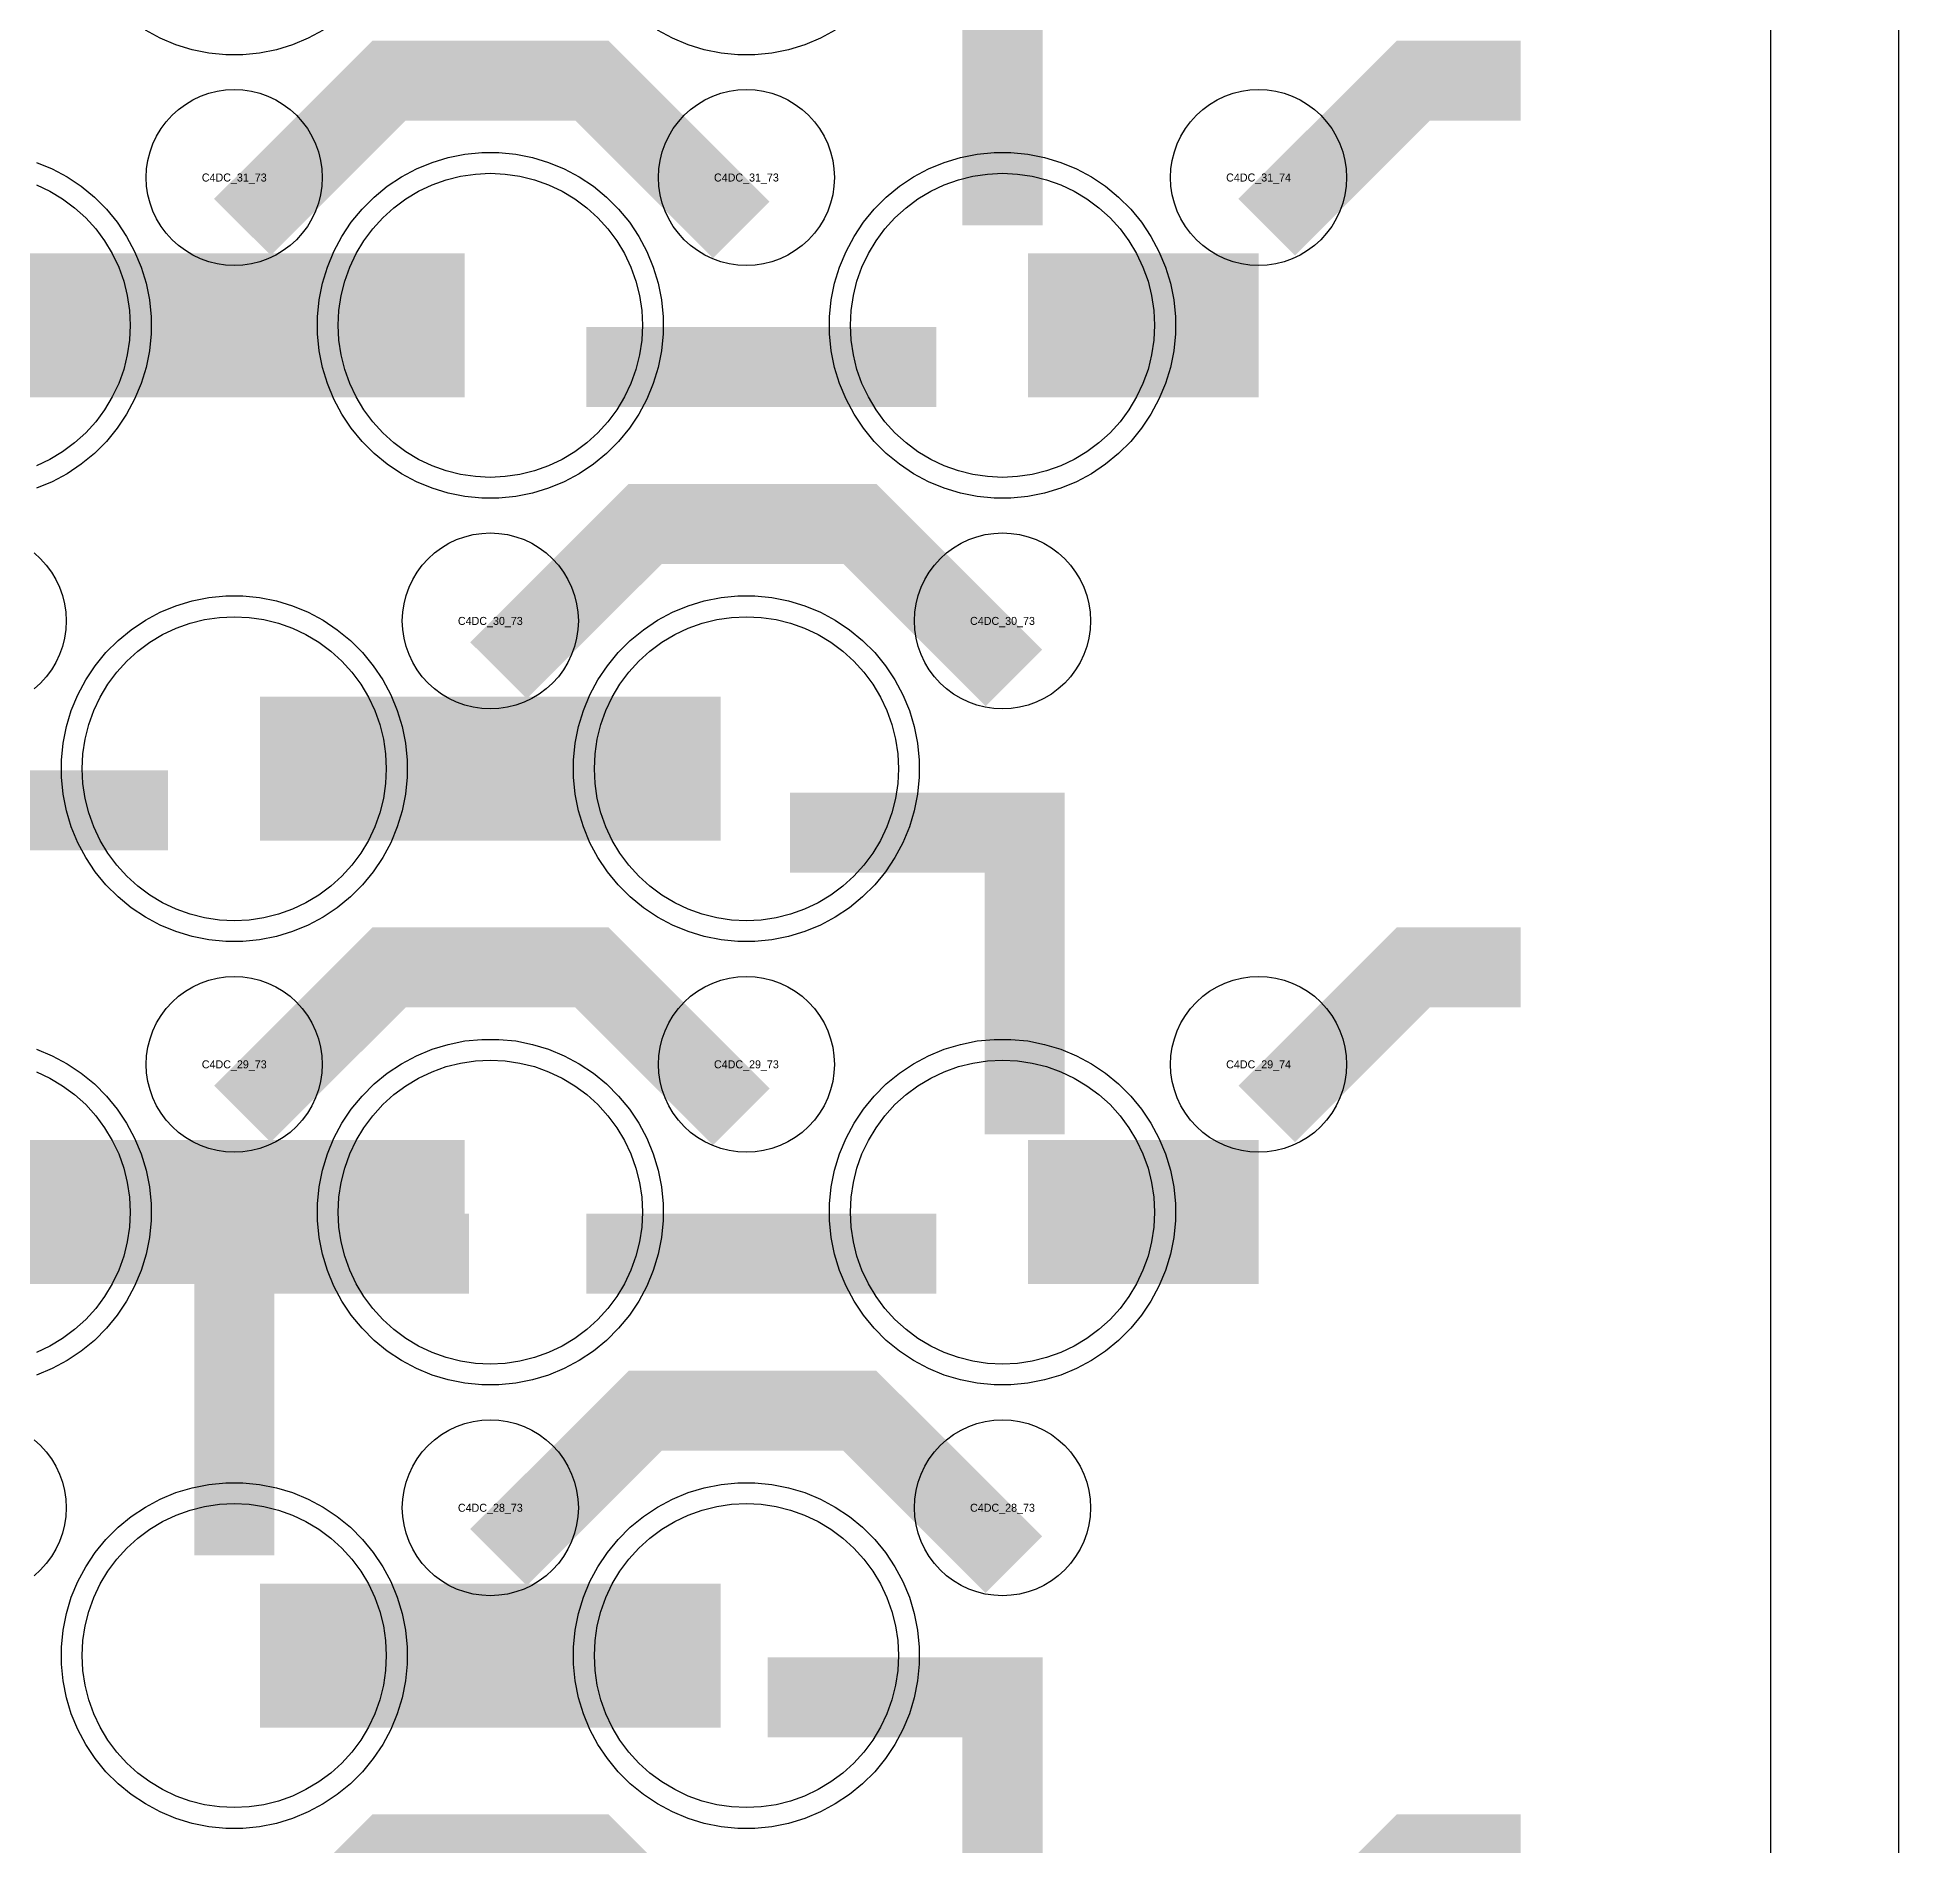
# Model space of a CAD drawing. Extents: x -11880 to 11880, y -14992 to 14992.
# Drawn here: x 11298 to 11880, y -11019 to -10454 of the extents above; entities that cross this region are included whole.
import ezdxf
from ezdxf.enums import TextEntityAlignment as Align

# ---------------------------------------------------------------- set-up
doc = ezdxf.new("R2010")
doc.units = 0
doc.header["$MEASUREMENT"] = 0
for name, color, linetype in [('GDS_775_DT_237', 138, 'CONTINUOUS'), ('OUTLINE', 30, 'CONTINUOUS'), ('RDL1_FS', 34, 'CONTINUOUS'), ('RDL_BS', 160, 'CONTINUOUS')]:
    doc.layers.add(name, color=color, linetype=linetype)

msp = doc.modelspace()

# ---------------------------------------------------------------- linework, layer by layer
at = {"layer": 'OUTLINE'}
for points in [[(-11880, -14992.5), (11880, -14992.5), (11880, 14992.5), (-11880, 14992.5)], [(-11840, -14952.5), (11840, -14952.5), (11840, 14952.5), (-11840, 14952.5)]]:
    msp.add_lwpolyline(points, close=True, dxfattribs=at)
at = {"layer": 'RDL1_FS', "color": 241, "true_color": 0xf7abae}
for points in [[(11440, -10591.589), (11435.343, -10591.36), (11430.732, -10590.676), (11426.209, -10589.544), (11421.819, -10587.972), (11417.605, -10585.98), (11413.605, -10583.582), (11409.86, -10580.804), (11406.406, -10577.674), (11403.276, -10574.22), (11400.498, -10570.475), (11398.1, -10566.475), (11396.108, -10562.261), (11394.536, -10557.871), (11393.404, -10553.348), (11392.72, -10548.737), (11392.491, -10544.08), (11392.72, -10539.423), (11393.404, -10534.812), (11394.536, -10530.289), (11396.108, -10525.899), (11398.1, -10521.685), (11400.498, -10517.685), (11403.276, -10513.94), (11406.406, -10510.486), (11409.86, -10507.356), (11413.605, -10504.578), (11417.605, -10502.18), (11421.819, -10500.188), (11426.209, -10498.616), (11430.732, -10497.484), (11435.343, -10496.8), (11440, -10496.571), (11444.657, -10496.8), (11449.268, -10497.484), (11453.791, -10498.616), (11458.181, -10500.188), (11462.395, -10502.18), (11466.395, -10504.578), (11470.14, -10507.356), (11473.594, -10510.486), (11476.724, -10513.94), (11479.502, -10517.685), (11481.9, -10521.685), (11483.892, -10525.899), (11485.464, -10530.289), (11486.596, -10534.812), (11487.28, -10539.423), (11487.509, -10544.08), (11487.28, -10548.737), (11486.596, -10553.348), (11485.464, -10557.871), (11483.892, -10562.261), (11481.9, -10566.475), (11479.502, -10570.475), (11476.724, -10574.22), (11473.594, -10577.674), (11470.14, -10580.804), (11466.395, -10583.582), (11462.395, -10585.98), (11458.181, -10587.972), (11453.791, -10589.544), (11449.268, -10590.676), (11444.657, -10591.36)], [(11600, -10591.589), (11595.343, -10591.36), (11590.732, -10590.676), (11586.209, -10589.544), (11581.819, -10587.972), (11577.605, -10585.98), (11573.605, -10583.582), (11569.86, -10580.804), (11566.406, -10577.674), (11563.276, -10574.22), (11560.498, -10570.475), (11558.1, -10566.475), (11556.108, -10562.261), (11554.536, -10557.871), (11553.404, -10553.348), (11552.72, -10548.737), (11552.491, -10544.08), (11552.72, -10539.423), (11553.404, -10534.812), (11554.536, -10530.289), (11556.108, -10525.899), (11558.1, -10521.685), (11560.498, -10517.685), (11563.276, -10513.94), (11566.406, -10510.486), (11569.86, -10507.356), (11573.605, -10504.578), (11577.605, -10502.18), (11581.819, -10500.188), (11586.209, -10498.616), (11590.732, -10497.484), (11595.343, -10496.8), (11600, -10496.571), (11604.657, -10496.8), (11609.268, -10497.484), (11613.791, -10498.616), (11618.181, -10500.188), (11622.395, -10502.18), (11626.395, -10504.578), (11630.14, -10507.356), (11633.594, -10510.486), (11636.724, -10513.94), (11639.502, -10517.685), (11641.9, -10521.685), (11643.892, -10525.899), (11645.464, -10530.289), (11646.596, -10534.812), (11647.28, -10539.423), (11647.509, -10544.08), (11647.28, -10548.737), (11646.596, -10553.348), (11645.464, -10557.871), (11643.892, -10562.261), (11641.9, -10566.475), (11639.502, -10570.475), (11636.724, -10574.22), (11633.594, -10577.674), (11630.14, -10580.804), (11626.395, -10583.582), (11622.395, -10585.98), (11618.181, -10587.972), (11613.791, -10589.544), (11609.268, -10590.676), (11604.657, -10591.36)], [(11360, -10730.149), (11355.343, -10729.92), (11350.732, -10729.236), (11346.209, -10728.104), (11341.819, -10726.532), (11337.605, -10724.54), (11333.605, -10722.142), (11329.86, -10719.364), (11326.406, -10716.234), (11323.276, -10712.78), (11320.498, -10709.035), (11318.1, -10705.035), (11316.108, -10700.821), (11314.536, -10696.431), (11313.404, -10691.908), (11312.72, -10687.297), (11312.491, -10682.64), (11312.72, -10677.983), (11313.404, -10673.372), (11314.536, -10668.849), (11316.108, -10664.459), (11318.1, -10660.245), (11320.498, -10656.245), (11323.276, -10652.5), (11326.406, -10649.046), (11329.86, -10645.916), (11333.605, -10643.138), (11337.605, -10640.74), (11341.819, -10638.748), (11346.209, -10637.176), (11350.732, -10636.044), (11355.343, -10635.36), (11360, -10635.131), (11364.657, -10635.36), (11369.268, -10636.044), (11373.791, -10637.176), (11378.181, -10638.748), (11382.395, -10640.74), (11386.395, -10643.138), (11390.14, -10645.916), (11393.594, -10649.046), (11396.724, -10652.5), (11399.502, -10656.245), (11401.9, -10660.245), (11403.892, -10664.459), (11405.464, -10668.849), (11406.596, -10673.372), (11407.28, -10677.983), (11407.509, -10682.64), (11407.28, -10687.297), (11406.596, -10691.908), (11405.464, -10696.431), (11403.892, -10700.821), (11401.9, -10705.035), (11399.502, -10709.035), (11396.724, -10712.78), (11393.594, -10716.234), (11390.14, -10719.364), (11386.395, -10722.142), (11382.395, -10724.54), (11378.181, -10726.532), (11373.791, -10728.104), (11369.268, -10729.236), (11364.657, -10729.92)], [(11520, -10730.149), (11515.343, -10729.92), (11510.732, -10729.236), (11506.209, -10728.104), (11501.819, -10726.532), (11497.605, -10724.54), (11493.605, -10722.142), (11489.86, -10719.364), (11486.406, -10716.234), (11483.276, -10712.78), (11480.498, -10709.035), (11478.1, -10705.035), (11476.108, -10700.821), (11474.536, -10696.431), (11473.404, -10691.908), (11472.72, -10687.297), (11472.491, -10682.64), (11472.72, -10677.983), (11473.404, -10673.372), (11474.536, -10668.849), (11476.108, -10664.459), (11478.1, -10660.245), (11480.498, -10656.245), (11483.276, -10652.5), (11486.406, -10649.046), (11489.86, -10645.916), (11493.605, -10643.138), (11497.605, -10640.74), (11501.819, -10638.748), (11506.209, -10637.176), (11510.732, -10636.044), (11515.343, -10635.36), (11520, -10635.131), (11524.657, -10635.36), (11529.268, -10636.044), (11533.791, -10637.176), (11538.181, -10638.748), (11542.395, -10640.74), (11546.395, -10643.138), (11550.14, -10645.916), (11553.594, -10649.046), (11556.724, -10652.5), (11559.502, -10656.245), (11561.9, -10660.245), (11563.892, -10664.459), (11565.464, -10668.849), (11566.596, -10673.372), (11567.28, -10677.983), (11567.509, -10682.64), (11567.28, -10687.297), (11566.596, -10691.908), (11565.464, -10696.431), (11563.892, -10700.821), (11561.9, -10705.035), (11559.502, -10709.035), (11556.724, -10712.78), (11553.594, -10716.234), (11550.14, -10719.364), (11546.395, -10722.142), (11542.395, -10724.54), (11538.181, -10726.532), (11533.791, -10728.104), (11529.268, -10729.236), (11524.657, -10729.92)], [(11440, -10868.714), (11435.343, -10868.485), (11430.732, -10867.801), (11426.209, -10866.669), (11421.819, -10865.097), (11417.605, -10863.105), (11413.605, -10860.707), (11409.86, -10857.929), (11406.406, -10854.799), (11403.276, -10851.345), (11400.498, -10847.6), (11398.1, -10843.6), (11396.108, -10839.386), (11394.536, -10834.996), (11393.404, -10830.473), (11392.72, -10825.862), (11392.491, -10821.205), (11392.72, -10816.548), (11393.404, -10811.937), (11394.536, -10807.414), (11396.108, -10803.024), (11398.1, -10798.81), (11400.498, -10794.81), (11403.276, -10791.065), (11406.406, -10787.611), (11409.86, -10784.481), (11413.605, -10781.703), (11417.605, -10779.305), (11421.819, -10777.313), (11426.209, -10775.741), (11430.732, -10774.609), (11435.343, -10773.925), (11440, -10773.696), (11444.657, -10773.925), (11449.268, -10774.609), (11453.791, -10775.741), (11458.181, -10777.313), (11462.395, -10779.305), (11466.395, -10781.703), (11470.14, -10784.481), (11473.594, -10787.611), (11476.724, -10791.065), (11479.502, -10794.81), (11481.9, -10798.81), (11483.892, -10803.024), (11485.464, -10807.414), (11486.596, -10811.937), (11487.28, -10816.548), (11487.509, -10821.205), (11487.28, -10825.862), (11486.596, -10830.473), (11485.464, -10834.996), (11483.892, -10839.386), (11481.9, -10843.6), (11479.502, -10847.6), (11476.724, -10851.345), (11473.594, -10854.799), (11470.14, -10857.929), (11466.395, -10860.707), (11462.395, -10863.105), (11458.181, -10865.097), (11453.791, -10866.669), (11449.268, -10867.801), (11444.657, -10868.485)], [(11600, -10868.714), (11595.343, -10868.485), (11590.732, -10867.801), (11586.209, -10866.669), (11581.819, -10865.097), (11577.605, -10863.105), (11573.605, -10860.707), (11569.86, -10857.929), (11566.406, -10854.799), (11563.276, -10851.345), (11560.498, -10847.6), (11558.1, -10843.6), (11556.108, -10839.386), (11554.536, -10834.996), (11553.404, -10830.473), (11552.72, -10825.862), (11552.491, -10821.205), (11552.72, -10816.548), (11553.404, -10811.937), (11554.536, -10807.414), (11556.108, -10803.024), (11558.1, -10798.81), (11560.498, -10794.81), (11563.276, -10791.065), (11566.406, -10787.611), (11569.86, -10784.481), (11573.605, -10781.703), (11577.605, -10779.305), (11581.819, -10777.313), (11586.209, -10775.741), (11590.732, -10774.609), (11595.343, -10773.925), (11600, -10773.696), (11604.657, -10773.925), (11609.268, -10774.609), (11613.791, -10775.741), (11618.181, -10777.313), (11622.395, -10779.305), (11626.395, -10781.703), (11630.14, -10784.481), (11633.594, -10787.611), (11636.724, -10791.065), (11639.502, -10794.81), (11641.9, -10798.81), (11643.892, -10803.024), (11645.464, -10807.414), (11646.596, -10811.937), (11647.28, -10816.548), (11647.509, -10821.205), (11647.28, -10825.862), (11646.596, -10830.473), (11645.464, -10834.996), (11643.892, -10839.386), (11641.9, -10843.6), (11639.502, -10847.6), (11636.724, -10851.345), (11633.594, -10854.799), (11630.14, -10857.929), (11626.395, -10860.707), (11622.395, -10863.105), (11618.181, -10865.097), (11613.791, -10866.669), (11609.268, -10867.801), (11604.657, -10868.485)], [(11360, -11007.279), (11355.343, -11007.05), (11350.732, -11006.366), (11346.209, -11005.234), (11341.819, -11003.662), (11337.605, -11001.67), (11333.605, -10999.272), (11329.86, -10996.494), (11326.406, -10993.364), (11323.276, -10989.91), (11320.498, -10986.165), (11318.1, -10982.165), (11316.108, -10977.951), (11314.536, -10973.561), (11313.404, -10969.038), (11312.72, -10964.427), (11312.491, -10959.77), (11312.72, -10955.113), (11313.404, -10950.502), (11314.536, -10945.979), (11316.108, -10941.589), (11318.1, -10937.375), (11320.498, -10933.375), (11323.276, -10929.63), (11326.406, -10926.176), (11329.86, -10923.046), (11333.605, -10920.268), (11337.605, -10917.87), (11341.819, -10915.878), (11346.209, -10914.306), (11350.732, -10913.174), (11355.343, -10912.49), (11360, -10912.261), (11364.657, -10912.49), (11369.268, -10913.174), (11373.791, -10914.306), (11378.181, -10915.878), (11382.395, -10917.87), (11386.395, -10920.268), (11390.14, -10923.046), (11393.594, -10926.176), (11396.724, -10929.63), (11399.502, -10933.375), (11401.9, -10937.375), (11403.892, -10941.589), (11405.464, -10945.979), (11406.596, -10950.502), (11407.28, -10955.113), (11407.509, -10959.77), (11407.28, -10964.427), (11406.596, -10969.038), (11405.464, -10973.561), (11403.892, -10977.951), (11401.9, -10982.165), (11399.502, -10986.165), (11396.724, -10989.91), (11393.594, -10993.364), (11390.14, -10996.494), (11386.395, -10999.272), (11382.395, -11001.67), (11378.181, -11003.662), (11373.791, -11005.234), (11369.268, -11006.366), (11364.657, -11007.05)], [(11520, -11007.279), (11515.343, -11007.05), (11510.732, -11006.366), (11506.209, -11005.234), (11501.819, -11003.662), (11497.605, -11001.67), (11493.605, -10999.272), (11489.86, -10996.494), (11486.406, -10993.364), (11483.276, -10989.91), (11480.498, -10986.165), (11478.1, -10982.165), (11476.108, -10977.951), (11474.536, -10973.561), (11473.404, -10969.038), (11472.72, -10964.427), (11472.491, -10959.77), (11472.72, -10955.113), (11473.404, -10950.502), (11474.536, -10945.979), (11476.108, -10941.589), (11478.1, -10937.375), (11480.498, -10933.375), (11483.276, -10929.63), (11486.406, -10926.176), (11489.86, -10923.046), (11493.605, -10920.268), (11497.605, -10917.87), (11501.819, -10915.878), (11506.209, -10914.306), (11510.732, -10913.174), (11515.343, -10912.49), (11520, -10912.261), (11524.657, -10912.49), (11529.268, -10913.174), (11533.791, -10914.306), (11538.181, -10915.878), (11542.395, -10917.87), (11546.395, -10920.268), (11550.14, -10923.046), (11553.594, -10926.176), (11556.724, -10929.63), (11559.502, -10933.375), (11561.9, -10937.375), (11563.892, -10941.589), (11565.464, -10945.979), (11566.596, -10950.502), (11567.28, -10955.113), (11567.509, -10959.77), (11567.28, -10964.427), (11566.596, -10969.038), (11565.464, -10973.561), (11563.892, -10977.951), (11561.9, -10982.165), (11559.502, -10986.165), (11556.724, -10989.91), (11553.594, -10993.364), (11550.14, -10996.494), (11546.395, -10999.272), (11542.395, -11001.67), (11538.181, -11003.662), (11533.791, -11005.234), (11529.268, -11006.366), (11524.657, -11007.05)]]:
    msp.add_lwpolyline(points, close=True, dxfattribs=at)
for points in [[(11298.181, -10500.188), (11302.395, -10502.18), (11306.395, -10504.578), (11310.14, -10507.356), (11313.594, -10510.486), (11316.724, -10513.94), (11319.502, -10517.685), (11321.9, -10521.685), (11323.892, -10525.899), (11325.464, -10530.289), (11326.596, -10534.812), (11327.28, -10539.423), (11327.509, -10544.08), (11327.28, -10548.737), (11326.596, -10553.348), (11325.464, -10557.871), (11323.892, -10562.261), (11321.9, -10566.475), (11319.502, -10570.475), (11316.724, -10574.22), (11313.594, -10577.674), (11310.14, -10580.804), (11306.395, -10583.582), (11302.395, -10585.98), (11298.181, -10587.972)], [(11298.181, -10777.313), (11302.395, -10779.305), (11306.395, -10781.703), (11310.14, -10784.481), (11313.594, -10787.611), (11316.724, -10791.065), (11319.502, -10794.81), (11321.9, -10798.81), (11323.892, -10803.024), (11325.464, -10807.414), (11326.596, -10811.937), (11327.28, -10816.548), (11327.509, -10821.205), (11327.28, -10825.862), (11326.596, -10830.473), (11325.464, -10834.996), (11323.892, -10839.386), (11321.9, -10843.6), (11319.502, -10847.6), (11316.724, -10851.345), (11313.594, -10854.799), (11310.14, -10857.929), (11306.395, -10860.707), (11302.395, -10863.105), (11298.181, -10865.097)]]:
    msp.add_lwpolyline(points, dxfattribs=at)
for points in [[(11288.002, -10544.08, 45, 45, 0), (11360.002, -10544.08, 45, 45, 0)], [(11360.002, -10544.08, 45, 45, 0), (11432.002, -10544.08, 45, 45, 0)], [(11608.002, -10544.08, 45, 45, 0), (11680.002, -10544.08, 45, 45, 0)], [(11368.002, -10682.64, 45, 45, 0), (11440.002, -10682.64, 45, 45, 0)], [(11440.002, -10682.64, 45, 45, 0), (11512.002, -10682.64, 45, 45, 0)], [(11288.002, -10821.205, 45, 45, 0), (11360.002, -10821.205, 45, 45, 0)], [(11360.002, -10821.205, 45, 45, 0), (11432.002, -10821.205, 45, 45, 0)], [(11608.002, -10821.205, 45, 45, 0), (11680.002, -10821.205, 45, 45, 0)], [(11368.002, -10959.77, 45, 45, 0), (11440.002, -10959.77, 45, 45, 0)], [(11440.002, -10959.77, 45, 45, 0), (11512.002, -10959.77, 45, 45, 0)]]:
    msp.add_lwpolyline(points, format="xyseb", dxfattribs=at)
at = {"layer": 'RDL_BS', "color": 241, "true_color": 0xf7abae}
for points in [[(11600, -10512.81, 25, 25, 0), (11600, -10406.033, 25, 25, 0)], [(11600, -10512.81, 25, 25, 0), (11600, -10406.033, 25, 25, 0)], [(11470.016, -10557.093, 25, 25, 0), (11579.281, -10557.093, 25, 25, 0)], [(11606.951, -10796.889, 25, 25, 0), (11606.951, -10690.112, 25, 25, 0)], [(11606.951, -10796.889, 25, 25, 0), (11606.951, -10690.112, 25, 25, 0)], [(11230.016, -10695.653, 25, 25, 0), (11339.281, -10695.653, 25, 25, 0)], [(11619.451, -10702.612, 25, 25, 0), (11533.618, -10702.612, 25, 25, 0)], [(11619.451, -10702.612, 25, 25, 0), (11554.784, -10702.612, 25, 25, 0)], [(11360, -10928.5, 25, 25, 0), (11360, -10821.723, 25, 25, 0)], [(11360, -10928.5, 25, 25, 0), (11360, -10821.723, 25, 25, 0)], [(11347.5, -10834.223, 25, 25, 0), (11412.167, -10834.223, 25, 25, 0)], [(11347.5, -10834.223, 25, 25, 0), (11433.333, -10834.223, 25, 25, 0)], [(11470.016, -10834.218, 25, 25, 0), (11579.281, -10834.218, 25, 25, 0)], [(11600, -11067.065, 25, 25, 0), (11600, -10960.288, 25, 25, 0)], [(11600, -11067.065, 25, 25, 0), (11600, -10960.288, 25, 25, 0)], [(11612.5, -10972.788, 25, 25, 0), (11526.667, -10972.788, 25, 25, 0)], [(11612.5, -10972.788, 25, 25, 0), (11547.833, -10972.788, 25, 25, 0)]]:
    msp.add_lwpolyline(points, format="xyseb", dxfattribs=at)
for points in [[(11387.777, -10451.898), (11383.115, -10454.39), (11378.205, -10456.421), (11373.165, -10457.952), (11367.938, -10458.998), (11362.644, -10459.515), (11357.356, -10459.515), (11352.062, -10458.998), (11346.835, -10457.952), (11341.795, -10456.421), (11336.885, -10454.39), (11332.223, -10451.898)], [(11547.777, -10451.898), (11543.115, -10454.39), (11538.205, -10456.421), (11533.165, -10457.952), (11527.938, -10458.998), (11522.644, -10459.515), (11517.356, -10459.515), (11512.062, -10458.998), (11506.835, -10457.952), (11501.795, -10456.421), (11496.885, -10454.39), (11492.223, -10451.898)], [(11298.205, -10493.174), (11303.115, -10495.205), (11307.777, -10497.697), (11312.191, -10500.644), (11316.292, -10504.006), (11320.074, -10507.788), (11323.436, -10511.889), (11326.383, -10516.303), (11328.875, -10520.965), (11330.906, -10525.875), (11332.437, -10530.915), (11333.483, -10536.142), (11334, -10541.436), (11334, -10546.724), (11333.483, -10552.018), (11332.437, -10557.245), (11330.906, -10562.285), (11328.875, -10567.195), (11326.383, -10571.857), (11323.436, -10576.271), (11320.074, -10580.372), (11316.292, -10584.154), (11312.191, -10587.516), (11307.777, -10590.463), (11303.115, -10592.955), (11298.205, -10594.986)], [(11298.205, -10770.299), (11303.115, -10772.33), (11307.777, -10774.822), (11312.191, -10777.769), (11316.292, -10781.131), (11320.074, -10784.913), (11323.436, -10789.014), (11326.383, -10793.428), (11328.875, -10798.09), (11330.906, -10803), (11332.437, -10808.04), (11333.483, -10813.267), (11334, -10818.561), (11334, -10823.849), (11333.483, -10829.143), (11332.437, -10834.37), (11330.906, -10839.41), (11328.875, -10844.32), (11326.383, -10848.982), (11323.436, -10853.396), (11320.074, -10857.497), (11316.292, -10861.279), (11312.191, -10864.641), (11307.777, -10867.588), (11303.115, -10870.08), (11298.205, -10872.111)]]:
    msp.add_lwpolyline(points, dxfattribs=at)
at = {"layer": 'RDL_BS'}
for points in [[(11362.562, -10513.394, 25, 25, 0), (11408.377, -10467.579, 25, 25, 0), (11441.93, -10467.579, 25, 25, 0)], [(11518.401, -10514.293, 25, 25, 0), (11471.687, -10467.579, 25, 25, 0), (11441.929, -10467.579, 25, 25, 0)], [(11682.562, -10513.394, 25, 25, 0), (11728.377, -10467.579, 25, 25, 0), (11761.93, -10467.579, 25, 25, 0)], [(11442.562, -10651.954, 25, 25, 0), (11488.377, -10606.139, 25, 25, 0), (11521.93, -10606.139, 25, 25, 0)], [(11603.555, -10654.259, 25, 25, 0), (11555.435, -10606.139, 25, 25, 0), (11521.838, -10606.139, 25, 25, 0)], [(11362.562, -10790.519, 25, 25, 0), (11408.377, -10744.704, 25, 25, 0), (11441.93, -10744.704, 25, 25, 0)], [(11518.401, -10791.418, 25, 25, 0), (11471.687, -10744.704, 25, 25, 0), (11441.929, -10744.704, 25, 25, 0)], [(11682.562, -10790.519, 25, 25, 0), (11728.377, -10744.704, 25, 25, 0), (11761.93, -10744.704, 25, 25, 0)], [(11442.562, -10929.084, 25, 25, 0), (11488.377, -10883.269, 25, 25, 0), (11521.93, -10883.269, 25, 25, 0)], [(11603.555, -10931.389, 25, 25, 0), (11555.435, -10883.269, 25, 25, 0), (11521.838, -10883.269, 25, 25, 0)], [(11362.562, -11067.649, 25, 25, 0), (11408.377, -11021.834, 25, 25, 0), (11441.93, -11021.834, 25, 25, 0)], [(11518.401, -11068.548, 25, 25, 0), (11471.687, -11021.834, 25, 25, 0), (11441.929, -11021.834, 25, 25, 0)], [(11682.562, -11067.649, 25, 25, 0), (11728.377, -11021.834, 25, 25, 0), (11761.93, -11021.834, 25, 25, 0)]]:
    msp.add_lwpolyline(points, format="xyseb", dxfattribs=at)
for points in [[(11360, -10525.386), (11357.307, -10525.254), (11354.635, -10524.858), (11352.016, -10524.201), (11349.481, -10523.294), (11347.044, -10522.142), (11344.72, -10520.749), (11342.557, -10519.146), (11340.558, -10517.334), (11338.746, -10515.335), (11337.143, -10513.172), (11335.75, -10510.848), (11334.598, -10508.411), (11333.691, -10505.876), (11333.034, -10503.257), (11332.638, -10500.585), (11332.506, -10497.892), (11332.638, -10495.199), (11333.034, -10492.527), (11333.691, -10489.908), (11334.598, -10487.373), (11335.75, -10484.936), (11337.143, -10482.612), (11338.746, -10480.449), (11340.558, -10478.45), (11342.557, -10476.638), (11344.72, -10475.035), (11347.044, -10473.642), (11349.481, -10472.49), (11352.016, -10471.583), (11354.635, -10470.926), (11357.307, -10470.53), (11360, -10470.398), (11362.693, -10470.53), (11365.365, -10470.926), (11367.984, -10471.583), (11370.519, -10472.49), (11372.956, -10473.642), (11375.28, -10475.035), (11377.443, -10476.638), (11379.442, -10478.45), (11381.254, -10480.449), (11382.857, -10482.612), (11384.25, -10484.936), (11385.402, -10487.373), (11386.309, -10489.908), (11386.966, -10492.527), (11387.362, -10495.199), (11387.494, -10497.892), (11387.362, -10500.585), (11386.966, -10503.257), (11386.309, -10505.876), (11385.402, -10508.411), (11384.25, -10510.848), (11382.857, -10513.172), (11381.254, -10515.335), (11379.442, -10517.334), (11377.443, -10519.146), (11375.28, -10520.749), (11372.956, -10522.142), (11370.519, -10523.294), (11367.984, -10524.201), (11365.365, -10524.858), (11362.693, -10525.254)], [(11520, -10525.386), (11517.307, -10525.254), (11514.635, -10524.858), (11512.016, -10524.201), (11509.481, -10523.294), (11507.044, -10522.142), (11504.72, -10520.749), (11502.557, -10519.146), (11500.558, -10517.334), (11498.746, -10515.335), (11497.143, -10513.172), (11495.75, -10510.848), (11494.598, -10508.411), (11493.691, -10505.876), (11493.034, -10503.257), (11492.638, -10500.585), (11492.506, -10497.892), (11492.638, -10495.199), (11493.034, -10492.527), (11493.691, -10489.908), (11494.598, -10487.373), (11495.75, -10484.936), (11497.143, -10482.612), (11498.746, -10480.449), (11500.558, -10478.45), (11502.557, -10476.638), (11504.72, -10475.035), (11507.044, -10473.642), (11509.481, -10472.49), (11512.016, -10471.583), (11514.635, -10470.926), (11517.307, -10470.53), (11520, -10470.398), (11522.693, -10470.53), (11525.365, -10470.926), (11527.984, -10471.583), (11530.519, -10472.49), (11532.956, -10473.642), (11535.28, -10475.035), (11537.443, -10476.638), (11539.442, -10478.45), (11541.254, -10480.449), (11542.857, -10482.612), (11544.25, -10484.936), (11545.402, -10487.373), (11546.309, -10489.908), (11546.966, -10492.527), (11547.362, -10495.199), (11547.494, -10497.892), (11547.362, -10500.585), (11546.966, -10503.257), (11546.309, -10505.876), (11545.402, -10508.411), (11544.25, -10510.848), (11542.857, -10513.172), (11541.254, -10515.335), (11539.442, -10517.334), (11537.443, -10519.146), (11535.28, -10520.749), (11532.956, -10522.142), (11530.519, -10523.294), (11527.984, -10524.201), (11525.365, -10524.858), (11522.693, -10525.254)], [(11680, -10525.386), (11677.307, -10525.254), (11674.635, -10524.858), (11672.016, -10524.201), (11669.481, -10523.294), (11667.044, -10522.142), (11664.72, -10520.749), (11662.557, -10519.146), (11660.558, -10517.334), (11658.746, -10515.335), (11657.143, -10513.172), (11655.75, -10510.848), (11654.598, -10508.411), (11653.691, -10505.876), (11653.034, -10503.257), (11652.638, -10500.585), (11652.506, -10497.892), (11652.638, -10495.199), (11653.034, -10492.527), (11653.691, -10489.908), (11654.598, -10487.373), (11655.75, -10484.936), (11657.143, -10482.612), (11658.746, -10480.449), (11660.558, -10478.45), (11662.557, -10476.638), (11664.72, -10475.035), (11667.044, -10473.642), (11669.481, -10472.49), (11672.016, -10471.583), (11674.635, -10470.926), (11677.307, -10470.53), (11680, -10470.398), (11682.693, -10470.53), (11685.365, -10470.926), (11687.984, -10471.583), (11690.519, -10472.49), (11692.956, -10473.642), (11695.28, -10475.035), (11697.443, -10476.638), (11699.442, -10478.45), (11701.254, -10480.449), (11702.857, -10482.612), (11704.25, -10484.936), (11705.402, -10487.373), (11706.309, -10489.908), (11706.966, -10492.527), (11707.362, -10495.199), (11707.494, -10497.892), (11707.362, -10500.585), (11706.966, -10503.257), (11706.309, -10505.876), (11705.402, -10508.411), (11704.25, -10510.848), (11702.857, -10513.172), (11701.254, -10515.335), (11699.442, -10517.334), (11697.443, -10519.146), (11695.28, -10520.749), (11692.956, -10522.142), (11690.519, -10523.294), (11687.984, -10524.201), (11685.365, -10524.858), (11682.693, -10525.254)], [(11440, -10663.946), (11437.307, -10663.814), (11434.635, -10663.418), (11432.016, -10662.761), (11429.481, -10661.854), (11427.044, -10660.702), (11424.72, -10659.309), (11422.557, -10657.706), (11420.558, -10655.894), (11418.746, -10653.895), (11417.143, -10651.732), (11415.75, -10649.408), (11414.598, -10646.971), (11413.691, -10644.436), (11413.034, -10641.817), (11412.638, -10639.145), (11412.506, -10636.452), (11412.638, -10633.759), (11413.034, -10631.087), (11413.691, -10628.468), (11414.598, -10625.933), (11415.75, -10623.496), (11417.143, -10621.172), (11418.746, -10619.009), (11420.558, -10617.01), (11422.557, -10615.198), (11424.72, -10613.595), (11427.044, -10612.202), (11429.481, -10611.05), (11432.016, -10610.143), (11434.635, -10609.486), (11437.307, -10609.09), (11440, -10608.958), (11442.693, -10609.09), (11445.365, -10609.486), (11447.984, -10610.143), (11450.519, -10611.05), (11452.956, -10612.202), (11455.28, -10613.595), (11457.443, -10615.198), (11459.442, -10617.01), (11461.254, -10619.009), (11462.857, -10621.172), (11464.25, -10623.496), (11465.402, -10625.933), (11466.309, -10628.468), (11466.966, -10631.087), (11467.362, -10633.759), (11467.494, -10636.452), (11467.362, -10639.145), (11466.966, -10641.817), (11466.309, -10644.436), (11465.402, -10646.971), (11464.25, -10649.408), (11462.857, -10651.732), (11461.254, -10653.895), (11459.442, -10655.894), (11457.443, -10657.706), (11455.28, -10659.309), (11452.956, -10660.702), (11450.519, -10661.854), (11447.984, -10662.761), (11445.365, -10663.418), (11442.693, -10663.814)], [(11600, -10663.946), (11597.307, -10663.814), (11594.635, -10663.418), (11592.016, -10662.761), (11589.481, -10661.854), (11587.044, -10660.702), (11584.72, -10659.309), (11582.557, -10657.706), (11580.558, -10655.894), (11578.746, -10653.895), (11577.143, -10651.732), (11575.75, -10649.408), (11574.598, -10646.971), (11573.691, -10644.436), (11573.034, -10641.817), (11572.638, -10639.145), (11572.506, -10636.452), (11572.638, -10633.759), (11573.034, -10631.087), (11573.691, -10628.468), (11574.598, -10625.933), (11575.75, -10623.496), (11577.143, -10621.172), (11578.746, -10619.009), (11580.558, -10617.01), (11582.557, -10615.198), (11584.72, -10613.595), (11587.044, -10612.202), (11589.481, -10611.05), (11592.016, -10610.143), (11594.635, -10609.486), (11597.307, -10609.09), (11600, -10608.958), (11602.693, -10609.09), (11605.365, -10609.486), (11607.984, -10610.143), (11610.519, -10611.05), (11612.956, -10612.202), (11615.28, -10613.595), (11617.443, -10615.198), (11619.442, -10617.01), (11621.254, -10619.009), (11622.857, -10621.172), (11624.25, -10623.496), (11625.402, -10625.933), (11626.309, -10628.468), (11626.966, -10631.087), (11627.362, -10633.759), (11627.494, -10636.452), (11627.362, -10639.145), (11626.966, -10641.817), (11626.309, -10644.436), (11625.402, -10646.971), (11624.25, -10649.408), (11622.857, -10651.732), (11621.254, -10653.895), (11619.442, -10655.894), (11617.443, -10657.706), (11615.28, -10659.309), (11612.956, -10660.702), (11610.519, -10661.854), (11607.984, -10662.761), (11605.365, -10663.418), (11602.693, -10663.814)], [(11360, -10802.511), (11357.307, -10802.379), (11354.635, -10801.983), (11352.016, -10801.326), (11349.481, -10800.419), (11347.044, -10799.267), (11344.72, -10797.874), (11342.557, -10796.271), (11340.558, -10794.459), (11338.746, -10792.46), (11337.143, -10790.297), (11335.75, -10787.973), (11334.598, -10785.536), (11333.691, -10783.001), (11333.034, -10780.382), (11332.638, -10777.71), (11332.506, -10775.017), (11332.638, -10772.324), (11333.034, -10769.652), (11333.691, -10767.033), (11334.598, -10764.498), (11335.75, -10762.061), (11337.143, -10759.737), (11338.746, -10757.574), (11340.558, -10755.575), (11342.557, -10753.763), (11344.72, -10752.16), (11347.044, -10750.767), (11349.481, -10749.615), (11352.016, -10748.708), (11354.635, -10748.051), (11357.307, -10747.655), (11360, -10747.523), (11362.693, -10747.655), (11365.365, -10748.051), (11367.984, -10748.708), (11370.519, -10749.615), (11372.956, -10750.767), (11375.28, -10752.16), (11377.443, -10753.763), (11379.442, -10755.575), (11381.254, -10757.574), (11382.857, -10759.737), (11384.25, -10762.061), (11385.402, -10764.498), (11386.309, -10767.033), (11386.966, -10769.652), (11387.362, -10772.324), (11387.494, -10775.017), (11387.362, -10777.71), (11386.966, -10780.382), (11386.309, -10783.001), (11385.402, -10785.536), (11384.25, -10787.973), (11382.857, -10790.297), (11381.254, -10792.46), (11379.442, -10794.459), (11377.443, -10796.271), (11375.28, -10797.874), (11372.956, -10799.267), (11370.519, -10800.419), (11367.984, -10801.326), (11365.365, -10801.983), (11362.693, -10802.379)], [(11520, -10802.511), (11517.307, -10802.379), (11514.635, -10801.983), (11512.016, -10801.326), (11509.481, -10800.419), (11507.044, -10799.267), (11504.72, -10797.874), (11502.557, -10796.271), (11500.558, -10794.459), (11498.746, -10792.46), (11497.143, -10790.297), (11495.75, -10787.973), (11494.598, -10785.536), (11493.691, -10783.001), (11493.034, -10780.382), (11492.638, -10777.71), (11492.506, -10775.017), (11492.638, -10772.324), (11493.034, -10769.652), (11493.691, -10767.033), (11494.598, -10764.498), (11495.75, -10762.061), (11497.143, -10759.737), (11498.746, -10757.574), (11500.558, -10755.575), (11502.557, -10753.763), (11504.72, -10752.16), (11507.044, -10750.767), (11509.481, -10749.615), (11512.016, -10748.708), (11514.635, -10748.051), (11517.307, -10747.655), (11520, -10747.523), (11522.693, -10747.655), (11525.365, -10748.051), (11527.984, -10748.708), (11530.519, -10749.615), (11532.956, -10750.767), (11535.28, -10752.16), (11537.443, -10753.763), (11539.442, -10755.575), (11541.254, -10757.574), (11542.857, -10759.737), (11544.25, -10762.061), (11545.402, -10764.498), (11546.309, -10767.033), (11546.966, -10769.652), (11547.362, -10772.324), (11547.494, -10775.017), (11547.362, -10777.71), (11546.966, -10780.382), (11546.309, -10783.001), (11545.402, -10785.536), (11544.25, -10787.973), (11542.857, -10790.297), (11541.254, -10792.46), (11539.442, -10794.459), (11537.443, -10796.271), (11535.28, -10797.874), (11532.956, -10799.267), (11530.519, -10800.419), (11527.984, -10801.326), (11525.365, -10801.983), (11522.693, -10802.379)], [(11680, -10802.511), (11677.307, -10802.379), (11674.635, -10801.983), (11672.016, -10801.326), (11669.481, -10800.419), (11667.044, -10799.267), (11664.72, -10797.874), (11662.557, -10796.271), (11660.558, -10794.459), (11658.746, -10792.46), (11657.143, -10790.297), (11655.75, -10787.973), (11654.598, -10785.536), (11653.691, -10783.001), (11653.034, -10780.382), (11652.638, -10777.71), (11652.506, -10775.017), (11652.638, -10772.324), (11653.034, -10769.652), (11653.691, -10767.033), (11654.598, -10764.498), (11655.75, -10762.061), (11657.143, -10759.737), (11658.746, -10757.574), (11660.558, -10755.575), (11662.557, -10753.763), (11664.72, -10752.16), (11667.044, -10750.767), (11669.481, -10749.615), (11672.016, -10748.708), (11674.635, -10748.051), (11677.307, -10747.655), (11680, -10747.523), (11682.693, -10747.655), (11685.365, -10748.051), (11687.984, -10748.708), (11690.519, -10749.615), (11692.956, -10750.767), (11695.28, -10752.16), (11697.443, -10753.763), (11699.442, -10755.575), (11701.254, -10757.574), (11702.857, -10759.737), (11704.25, -10762.061), (11705.402, -10764.498), (11706.309, -10767.033), (11706.966, -10769.652), (11707.362, -10772.324), (11707.494, -10775.017), (11707.362, -10777.71), (11706.966, -10780.382), (11706.309, -10783.001), (11705.402, -10785.536), (11704.25, -10787.973), (11702.857, -10790.297), (11701.254, -10792.46), (11699.442, -10794.459), (11697.443, -10796.271), (11695.28, -10797.874), (11692.956, -10799.267), (11690.519, -10800.419), (11687.984, -10801.326), (11685.365, -10801.983), (11682.693, -10802.379)], [(11440, -10941.076), (11437.307, -10940.944), (11434.635, -10940.548), (11432.016, -10939.891), (11429.481, -10938.984), (11427.044, -10937.832), (11424.72, -10936.439), (11422.557, -10934.836), (11420.558, -10933.024), (11418.746, -10931.025), (11417.143, -10928.862), (11415.75, -10926.538), (11414.598, -10924.101), (11413.691, -10921.566), (11413.034, -10918.947), (11412.638, -10916.275), (11412.506, -10913.582), (11412.638, -10910.889), (11413.034, -10908.217), (11413.691, -10905.598), (11414.598, -10903.063), (11415.75, -10900.626), (11417.143, -10898.302), (11418.746, -10896.139), (11420.558, -10894.14), (11422.557, -10892.328), (11424.72, -10890.725), (11427.044, -10889.332), (11429.481, -10888.18), (11432.016, -10887.273), (11434.635, -10886.616), (11437.307, -10886.22), (11440, -10886.088), (11442.693, -10886.22), (11445.365, -10886.616), (11447.984, -10887.273), (11450.519, -10888.18), (11452.956, -10889.332), (11455.28, -10890.725), (11457.443, -10892.328), (11459.442, -10894.14), (11461.254, -10896.139), (11462.857, -10898.302), (11464.25, -10900.626), (11465.402, -10903.063), (11466.309, -10905.598), (11466.966, -10908.217), (11467.362, -10910.889), (11467.494, -10913.582), (11467.362, -10916.275), (11466.966, -10918.947), (11466.309, -10921.566), (11465.402, -10924.101), (11464.25, -10926.538), (11462.857, -10928.862), (11461.254, -10931.025), (11459.442, -10933.024), (11457.443, -10934.836), (11455.28, -10936.439), (11452.956, -10937.832), (11450.519, -10938.984), (11447.984, -10939.891), (11445.365, -10940.548), (11442.693, -10940.944)], [(11600, -10941.076), (11597.307, -10940.944), (11594.635, -10940.548), (11592.016, -10939.891), (11589.481, -10938.984), (11587.044, -10937.832), (11584.72, -10936.439), (11582.557, -10934.836), (11580.558, -10933.024), (11578.746, -10931.025), (11577.143, -10928.862), (11575.75, -10926.538), (11574.598, -10924.101), (11573.691, -10921.566), (11573.034, -10918.947), (11572.638, -10916.275), (11572.506, -10913.582), (11572.638, -10910.889), (11573.034, -10908.217), (11573.691, -10905.598), (11574.598, -10903.063), (11575.75, -10900.626), (11577.143, -10898.302), (11578.746, -10896.139), (11580.558, -10894.14), (11582.557, -10892.328), (11584.72, -10890.725), (11587.044, -10889.332), (11589.481, -10888.18), (11592.016, -10887.273), (11594.635, -10886.616), (11597.307, -10886.22), (11600, -10886.088), (11602.693, -10886.22), (11605.365, -10886.616), (11607.984, -10887.273), (11610.519, -10888.18), (11612.956, -10889.332), (11615.28, -10890.725), (11617.443, -10892.328), (11619.442, -10894.14), (11621.254, -10896.139), (11622.857, -10898.302), (11624.25, -10900.626), (11625.402, -10903.063), (11626.309, -10905.598), (11626.966, -10908.217), (11627.362, -10910.889), (11627.494, -10913.582), (11627.362, -10916.275), (11626.966, -10918.947), (11626.309, -10921.566), (11625.402, -10924.101), (11624.25, -10926.538), (11622.857, -10928.862), (11621.254, -10931.025), (11619.442, -10933.024), (11617.443, -10934.836), (11615.28, -10936.439), (11612.956, -10937.832), (11610.519, -10938.984), (11607.984, -10939.891), (11605.365, -10940.548), (11602.693, -10940.944)]]:
    msp.add_lwpolyline(points, close=True, dxfattribs=at)
at = {"layer": 'RDL_BS', "color": 241, "true_color": 0xf7abae}
for points in [[(11437.356, -10598.08), (11432.062, -10597.563), (11426.835, -10596.517), (11421.795, -10594.986), (11416.885, -10592.955), (11412.223, -10590.463), (11407.809, -10587.516), (11403.708, -10584.154), (11399.926, -10580.372), (11396.564, -10576.271), (11393.617, -10571.857), (11391.125, -10567.195), (11389.094, -10562.285), (11387.563, -10557.245), (11386.517, -10552.018), (11386, -10546.724), (11386, -10541.436), (11386.517, -10536.142), (11387.563, -10530.915), (11389.094, -10525.875), (11391.125, -10520.965), (11393.617, -10516.303), (11396.564, -10511.889), (11399.926, -10507.788), (11403.708, -10504.006), (11407.809, -10500.644), (11412.223, -10497.697), (11416.885, -10495.205), (11421.795, -10493.174), (11426.835, -10491.643), (11432.062, -10490.597), (11437.356, -10490.08), (11442.644, -10490.08), (11447.938, -10490.597), (11453.165, -10491.643), (11458.205, -10493.174), (11463.115, -10495.205), (11467.777, -10497.697), (11472.191, -10500.644), (11476.292, -10504.006), (11480.074, -10507.788), (11483.436, -10511.889), (11486.383, -10516.303), (11488.875, -10520.965), (11490.906, -10525.875), (11492.437, -10530.915), (11493.483, -10536.142), (11494, -10541.436), (11494, -10546.724), (11493.483, -10552.018), (11492.437, -10557.245), (11490.906, -10562.285), (11488.875, -10567.195), (11486.383, -10571.857), (11483.436, -10576.271), (11480.074, -10580.372), (11476.292, -10584.154), (11472.191, -10587.516), (11467.777, -10590.463), (11463.115, -10592.955), (11458.205, -10594.986), (11453.165, -10596.517), (11447.938, -10597.563), (11442.644, -10598.08)], [(11597.356, -10598.08), (11592.062, -10597.563), (11586.835, -10596.517), (11581.795, -10594.986), (11576.885, -10592.955), (11572.223, -10590.463), (11567.809, -10587.516), (11563.708, -10584.154), (11559.926, -10580.372), (11556.564, -10576.271), (11553.617, -10571.857), (11551.125, -10567.195), (11549.094, -10562.285), (11547.563, -10557.245), (11546.517, -10552.018), (11546, -10546.724), (11546, -10541.436), (11546.517, -10536.142), (11547.563, -10530.915), (11549.094, -10525.875), (11551.125, -10520.965), (11553.617, -10516.303), (11556.564, -10511.889), (11559.926, -10507.788), (11563.708, -10504.006), (11567.809, -10500.644), (11572.223, -10497.697), (11576.885, -10495.205), (11581.795, -10493.174), (11586.835, -10491.643), (11592.062, -10490.597), (11597.356, -10490.08), (11602.644, -10490.08), (11607.938, -10490.597), (11613.165, -10491.643), (11618.205, -10493.174), (11623.115, -10495.205), (11627.777, -10497.697), (11632.191, -10500.644), (11636.292, -10504.006), (11640.074, -10507.788), (11643.436, -10511.889), (11646.383, -10516.303), (11648.875, -10520.965), (11650.906, -10525.875), (11652.437, -10530.915), (11653.483, -10536.142), (11654, -10541.436), (11654, -10546.724), (11653.483, -10552.018), (11652.437, -10557.245), (11650.906, -10562.285), (11648.875, -10567.195), (11646.383, -10571.857), (11643.436, -10576.271), (11640.074, -10580.372), (11636.292, -10584.154), (11632.191, -10587.516), (11627.777, -10590.463), (11623.115, -10592.955), (11618.205, -10594.986), (11613.165, -10596.517), (11607.938, -10597.563), (11602.644, -10598.08)], [(11357.356, -10736.64), (11352.062, -10736.123), (11346.835, -10735.077), (11341.795, -10733.546), (11336.885, -10731.515), (11332.223, -10729.023), (11327.809, -10726.076), (11323.708, -10722.714), (11319.926, -10718.932), (11316.564, -10714.831), (11313.617, -10710.417), (11311.125, -10705.755), (11309.094, -10700.845), (11307.563, -10695.805), (11306.517, -10690.578), (11306, -10685.284), (11306, -10679.996), (11306.517, -10674.702), (11307.563, -10669.475), (11309.094, -10664.435), (11311.125, -10659.525), (11313.617, -10654.863), (11316.564, -10650.449), (11319.926, -10646.348), (11323.708, -10642.566), (11327.809, -10639.204), (11332.223, -10636.257), (11336.885, -10633.765), (11341.795, -10631.734), (11346.835, -10630.203), (11352.062, -10629.157), (11357.356, -10628.64), (11362.644, -10628.64), (11367.938, -10629.157), (11373.165, -10630.203), (11378.205, -10631.734), (11383.115, -10633.765), (11387.777, -10636.257), (11392.191, -10639.204), (11396.292, -10642.566), (11400.074, -10646.348), (11403.436, -10650.449), (11406.383, -10654.863), (11408.875, -10659.525), (11410.906, -10664.435), (11412.437, -10669.475), (11413.483, -10674.702), (11414, -10679.996), (11414, -10685.284), (11413.483, -10690.578), (11412.437, -10695.805), (11410.906, -10700.845), (11408.875, -10705.755), (11406.383, -10710.417), (11403.436, -10714.831), (11400.074, -10718.932), (11396.292, -10722.714), (11392.191, -10726.076), (11387.777, -10729.023), (11383.115, -10731.515), (11378.205, -10733.546), (11373.165, -10735.077), (11367.938, -10736.123), (11362.644, -10736.64)], [(11517.356, -10736.64), (11512.062, -10736.123), (11506.835, -10735.077), (11501.795, -10733.546), (11496.885, -10731.515), (11492.223, -10729.023), (11487.809, -10726.076), (11483.708, -10722.714), (11479.926, -10718.932), (11476.564, -10714.831), (11473.617, -10710.417), (11471.125, -10705.755), (11469.094, -10700.845), (11467.563, -10695.805), (11466.517, -10690.578), (11466, -10685.284), (11466, -10679.996), (11466.517, -10674.702), (11467.563, -10669.475), (11469.094, -10664.435), (11471.125, -10659.525), (11473.617, -10654.863), (11476.564, -10650.449), (11479.926, -10646.348), (11483.708, -10642.566), (11487.809, -10639.204), (11492.223, -10636.257), (11496.885, -10633.765), (11501.795, -10631.734), (11506.835, -10630.203), (11512.062, -10629.157), (11517.356, -10628.64), (11522.644, -10628.64), (11527.938, -10629.157), (11533.165, -10630.203), (11538.205, -10631.734), (11543.115, -10633.765), (11547.777, -10636.257), (11552.191, -10639.204), (11556.292, -10642.566), (11560.074, -10646.348), (11563.436, -10650.449), (11566.383, -10654.863), (11568.875, -10659.525), (11570.906, -10664.435), (11572.437, -10669.475), (11573.483, -10674.702), (11574, -10679.996), (11574, -10685.284), (11573.483, -10690.578), (11572.437, -10695.805), (11570.906, -10700.845), (11568.875, -10705.755), (11566.383, -10710.417), (11563.436, -10714.831), (11560.074, -10718.932), (11556.292, -10722.714), (11552.191, -10726.076), (11547.777, -10729.023), (11543.115, -10731.515), (11538.205, -10733.546), (11533.165, -10735.077), (11527.938, -10736.123), (11522.644, -10736.64)], [(11437.356, -10875.205), (11432.062, -10874.688), (11426.835, -10873.642), (11421.795, -10872.111), (11416.885, -10870.08), (11412.223, -10867.588), (11407.809, -10864.641), (11403.708, -10861.279), (11399.926, -10857.497), (11396.564, -10853.396), (11393.617, -10848.982), (11391.125, -10844.32), (11389.094, -10839.41), (11387.563, -10834.37), (11386.517, -10829.143), (11386, -10823.849), (11386, -10818.561), (11386.517, -10813.267), (11387.563, -10808.04), (11389.094, -10803), (11391.125, -10798.09), (11393.617, -10793.428), (11396.564, -10789.014), (11399.926, -10784.913), (11403.708, -10781.131), (11407.809, -10777.769), (11412.223, -10774.822), (11416.885, -10772.33), (11421.795, -10770.299), (11426.835, -10768.768), (11432.062, -10767.722), (11437.356, -10767.205), (11442.644, -10767.205), (11447.938, -10767.722), (11453.165, -10768.768), (11458.205, -10770.299), (11463.115, -10772.33), (11467.777, -10774.822), (11472.191, -10777.769), (11476.292, -10781.131), (11480.074, -10784.913), (11483.436, -10789.014), (11486.383, -10793.428), (11488.875, -10798.09), (11490.906, -10803), (11492.437, -10808.04), (11493.483, -10813.267), (11494, -10818.561), (11494, -10823.849), (11493.483, -10829.143), (11492.437, -10834.37), (11490.906, -10839.41), (11488.875, -10844.32), (11486.383, -10848.982), (11483.436, -10853.396), (11480.074, -10857.497), (11476.292, -10861.279), (11472.191, -10864.641), (11467.777, -10867.588), (11463.115, -10870.08), (11458.205, -10872.111), (11453.165, -10873.642), (11447.938, -10874.688), (11442.644, -10875.205)], [(11597.356, -10875.205), (11592.062, -10874.688), (11586.835, -10873.642), (11581.795, -10872.111), (11576.885, -10870.08), (11572.223, -10867.588), (11567.809, -10864.641), (11563.708, -10861.279), (11559.926, -10857.497), (11556.564, -10853.396), (11553.617, -10848.982), (11551.125, -10844.32), (11549.094, -10839.41), (11547.563, -10834.37), (11546.517, -10829.143), (11546, -10823.849), (11546, -10818.561), (11546.517, -10813.267), (11547.563, -10808.04), (11549.094, -10803), (11551.125, -10798.09), (11553.617, -10793.428), (11556.564, -10789.014), (11559.926, -10784.913), (11563.708, -10781.131), (11567.809, -10777.769), (11572.223, -10774.822), (11576.885, -10772.33), (11581.795, -10770.299), (11586.835, -10768.768), (11592.062, -10767.722), (11597.356, -10767.205), (11602.644, -10767.205), (11607.938, -10767.722), (11613.165, -10768.768), (11618.205, -10770.299), (11623.115, -10772.33), (11627.777, -10774.822), (11632.191, -10777.769), (11636.292, -10781.131), (11640.074, -10784.913), (11643.436, -10789.014), (11646.383, -10793.428), (11648.875, -10798.09), (11650.906, -10803), (11652.437, -10808.04), (11653.483, -10813.267), (11654, -10818.561), (11654, -10823.849), (11653.483, -10829.143), (11652.437, -10834.37), (11650.906, -10839.41), (11648.875, -10844.32), (11646.383, -10848.982), (11643.436, -10853.396), (11640.074, -10857.497), (11636.292, -10861.279), (11632.191, -10864.641), (11627.777, -10867.588), (11623.115, -10870.08), (11618.205, -10872.111), (11613.165, -10873.642), (11607.938, -10874.688), (11602.644, -10875.205)], [(11357.356, -11013.77), (11352.062, -11013.253), (11346.835, -11012.207), (11341.795, -11010.676), (11336.885, -11008.645), (11332.223, -11006.153), (11327.809, -11003.206), (11323.708, -10999.844), (11319.926, -10996.062), (11316.564, -10991.961), (11313.617, -10987.547), (11311.125, -10982.885), (11309.094, -10977.975), (11307.563, -10972.935), (11306.517, -10967.708), (11306, -10962.414), (11306, -10957.126), (11306.517, -10951.832), (11307.563, -10946.605), (11309.094, -10941.565), (11311.125, -10936.655), (11313.617, -10931.993), (11316.564, -10927.579), (11319.926, -10923.478), (11323.708, -10919.696), (11327.809, -10916.334), (11332.223, -10913.387), (11336.885, -10910.895), (11341.795, -10908.864), (11346.835, -10907.333), (11352.062, -10906.287), (11357.356, -10905.77), (11362.644, -10905.77), (11367.938, -10906.287), (11373.165, -10907.333), (11378.205, -10908.864), (11383.115, -10910.895), (11387.777, -10913.387), (11392.191, -10916.334), (11396.292, -10919.696), (11400.074, -10923.478), (11403.436, -10927.579), (11406.383, -10931.993), (11408.875, -10936.655), (11410.906, -10941.565), (11412.437, -10946.605), (11413.483, -10951.832), (11414, -10957.126), (11414, -10962.414), (11413.483, -10967.708), (11412.437, -10972.935), (11410.906, -10977.975), (11408.875, -10982.885), (11406.383, -10987.547), (11403.436, -10991.961), (11400.074, -10996.062), (11396.292, -10999.844), (11392.191, -11003.206), (11387.777, -11006.153), (11383.115, -11008.645), (11378.205, -11010.676), (11373.165, -11012.207), (11367.938, -11013.253), (11362.644, -11013.77)], [(11517.356, -11013.77), (11512.062, -11013.253), (11506.835, -11012.207), (11501.795, -11010.676), (11496.885, -11008.645), (11492.223, -11006.153), (11487.809, -11003.206), (11483.708, -10999.844), (11479.926, -10996.062), (11476.564, -10991.961), (11473.617, -10987.547), (11471.125, -10982.885), (11469.094, -10977.975), (11467.563, -10972.935), (11466.517, -10967.708), (11466, -10962.414), (11466, -10957.126), (11466.517, -10951.832), (11467.563, -10946.605), (11469.094, -10941.565), (11471.125, -10936.655), (11473.617, -10931.993), (11476.564, -10927.579), (11479.926, -10923.478), (11483.708, -10919.696), (11487.809, -10916.334), (11492.223, -10913.387), (11496.885, -10910.895), (11501.795, -10908.864), (11506.835, -10907.333), (11512.062, -10906.287), (11517.356, -10905.77), (11522.644, -10905.77), (11527.938, -10906.287), (11533.165, -10907.333), (11538.205, -10908.864), (11543.115, -10910.895), (11547.777, -10913.387), (11552.191, -10916.334), (11556.292, -10919.696), (11560.074, -10923.478), (11563.436, -10927.579), (11566.383, -10931.993), (11568.875, -10936.655), (11570.906, -10941.565), (11572.437, -10946.605), (11573.483, -10951.832), (11574, -10957.126), (11574, -10962.414), (11573.483, -10967.708), (11572.437, -10972.935), (11570.906, -10977.975), (11568.875, -10982.885), (11566.383, -10987.547), (11563.436, -10991.961), (11560.074, -10996.062), (11556.292, -10999.844), (11552.191, -11003.206), (11547.777, -11006.153), (11543.115, -11008.645), (11538.205, -11010.676), (11533.165, -11012.207), (11527.938, -11013.253), (11522.644, -11013.77)]]:
    msp.add_lwpolyline(points, close=True, dxfattribs=at)
at = {"layer": 'RDL_BS'}
for points in [[(11297.443, -10615.198), (11299.442, -10617.01), (11301.254, -10619.009), (11302.857, -10621.172), (11304.25, -10623.496), (11305.402, -10625.933), (11306.309, -10628.468), (11306.966, -10631.087), (11307.362, -10633.759), (11307.494, -10636.452), (11307.362, -10639.145), (11306.966, -10641.817), (11306.309, -10644.436), (11305.402, -10646.971), (11304.25, -10649.408), (11302.857, -10651.732), (11301.254, -10653.895), (11299.442, -10655.894), (11297.443, -10657.706)], [(11297.443, -10892.328), (11299.442, -10894.14), (11301.254, -10896.139), (11302.857, -10898.302), (11304.25, -10900.626), (11305.402, -10903.063), (11306.309, -10905.598), (11306.966, -10908.217), (11307.362, -10910.889), (11307.494, -10913.582), (11307.362, -10916.275), (11306.966, -10918.947), (11306.309, -10921.566), (11305.402, -10924.101), (11304.25, -10926.538), (11302.857, -10928.862), (11301.254, -10931.025), (11299.442, -10933.024), (11297.443, -10934.836)]]:
    msp.add_lwpolyline(points, dxfattribs=at)

# ---------------------------------------------------------------- texts
at = {"layer": 'GDS_775_DT_237'}
for s, p in [('C4DC_31_73', (11360, -10497.892)), ('C4DC_31_73', (11360, -10497.892)), ('C4DC_31_73', (11520, -10497.892)), ('C4DC_31_73', (11520, -10497.892)), ('C4DC_31_74', (11680, -10497.892)), ('C4DC_31_74', (11680, -10497.892)), ('C4DC_30_73', (11440, -10636.452)), ('C4DC_30_73', (11440, -10636.452)), ('C4DC_30_73', (11600, -10636.452)), ('C4DC_30_73', (11600, -10636.452)), ('C4DC_29_73', (11360, -10775.017)), ('C4DC_29_73', (11360, -10775.017)), ('C4DC_29_73', (11520, -10775.017)), ('C4DC_29_73', (11520, -10775.017)), ('C4DC_29_74', (11680, -10775.017)), ('C4DC_29_74', (11680, -10775.017)), ('C4DC_28_73', (11440, -10913.582)), ('C4DC_28_73', (11440, -10913.582)), ('C4DC_28_73', (11600, -10913.582)), ('C4DC_28_73', (11600, -10913.582))]:
    msp.add_text(s, height=2.5, dxfattribs=at).set_placement(p, align=Align.MIDDLE_CENTER)

doc.saveas('drawing.dxf')
